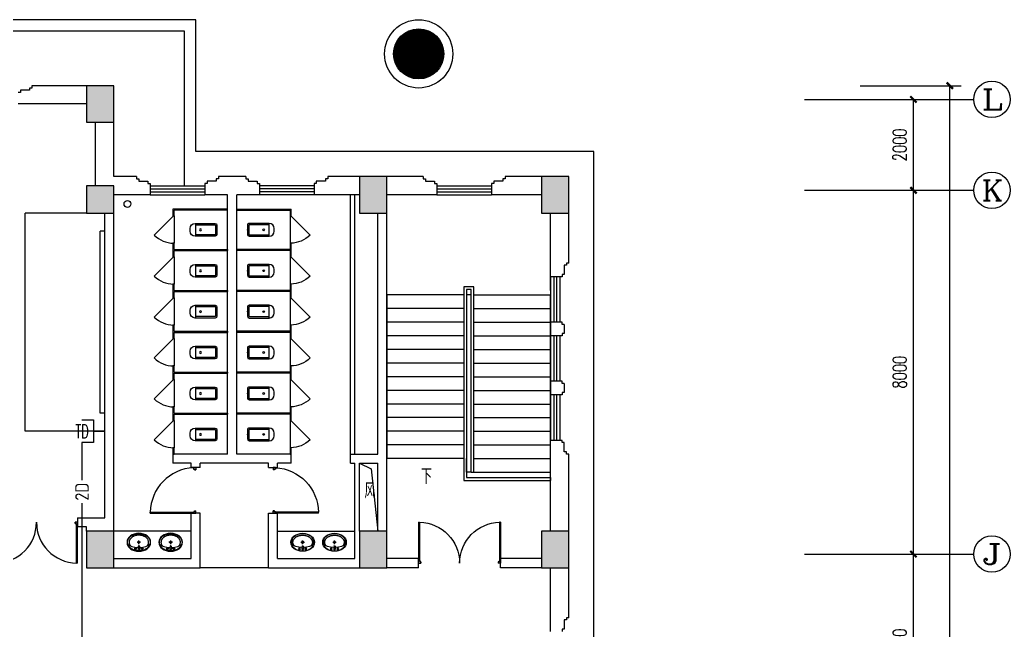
# Model space of a CAD drawing. Extents: x 190999 to 834799, y -200814 to 215286.
# Drawn here: x 507118 to 528885, y -52039 to -38613 of the extents above; entities that cross this region are included whole.
import ezdxf
from ezdxf.enums import TextEntityAlignment as Align

# ---------------------------------------------------------------- set-up
doc = ezdxf.new("R2010")
doc.units = 0
doc.header["$LTSCALE"] = 1000
doc.header["$MEASUREMENT"] = 0
for name, color, linetype in [('00-EQUIP', 3, 'Continuous'), ('00-SIG_TEXT', 7, 'Continuous'), ('00-WIRE-4', 6, 'Continuous'), ('A-卫生间', 250, 'Continuous'), ('A-墙线', 2, 'Continuous'), ('A-外包装修', 250, 'Continuous'), ('A-外窗', 145, 'Continuous'), ('A-家具', 250, 'Continuous'), ('A-门', 167, 'Continuous'), ('AXIS', 3, 'Continuous'), ('AXIS_TEXT', 7, 'Continuous'), ('COLUMN', 2, 'Continuous'), ('DIM_SYMB', 3, 'Continuous'), ('PUB_HATCH', 250, 'Continuous'), ('PUB_TEXT', 7, 'Continuous'), ('STAIR', 5, 'Continuous'), ('房间名称', 7, 'Continuous'), ('洞口线', 177, 'Continuous'), ('雨水管', 3, 'Continuous')]:
    doc.layers.add(name, color=color, linetype=linetype)
doc.styles.add('-GBCBIGGBENOR', font='GBENOR.shx', dxfattribs={"bigfont": 'GBCBIG.shx'})
doc.styles.add('_COMPLEX', font='COMPLEX.shx', dxfattribs={"width": 0.5})
doc.styles.add('_TCH_AXIS', font='COMPLEX', dxfattribs={"bigfont": 'GBCBIG'})
doc.styles.add('_TCH_DIM', font='SIMPLEX', dxfattribs={"bigfont": 'GBCBIG'})
doc.styles.add('COMPLEX', font='COMPLEX')
doc.styles.add('DIM_FONT', font='SIMPLEX', dxfattribs={"width": 0.7, "bigfont": 'GBCBIG'})
doc.styles.get("Standard").update_dxf_attribs({"font": 'simhei.ttf'})
doc.dimstyles.new('DIMN', dxfattribs={"dimtxt": 300, "dimasz": 100, "dimexe": 250, "dimexo": 300, "dimgap": 150, "dimtad": 1, "dimdec": 0, "dimzin": 0, "dimdsep": 46, "dimtxsty": 'DIM_FONT', "dimblk": 'ARCHTICK', "dimcen": 0.09, "dimclrt": 7, "dimazin": 2, "dimtfac": 1, "dimtdec": 0, "dimtix": 1, "dimtmove": 2, "dimatfit": 3, "dimfxl": 0, "dimtolj": 1, "dimtzin": 0, "dimarcsym": 0})

# ---------------------------------------------------------------- blocks, each defined once
blk = doc.blocks.new('m1800')
at = {"layer": 'A-墙线'}
for p, q in [((-900, -100), (-900, 100)), ((900, -100), (900, 100))]:
    blk.add_line(p, q, dxfattribs=at)
at = {"layer": 'A-门'}
for p, q in [((-900, 900), (-900, 0)), ((-900, 900), (-880, 900)), ((-880, 900), (-880, 50)), ((880, 900), (880, 50)), ((900, 900), (880, 900)), ((900, 900), (900, 0)), ((-900, 50), (-870, 50)), ((-900, 0), (-850, 0)), ((-870, 50), (-870, 30)), ((-870, 30), (-850, 30)), ((-850, 30), (-850, 0)), ((850, 30), (850, 0)), ((870, 30), (850, 30)), ((900, 0), (850, 0)), ((870, 50), (870, 30)), ((900, 50), (870, 50))]:
    blk.add_line(p, q, dxfattribs=at)
for centre, start, end in [((-900, 0), 0, 88.7267), ((900, 0), 91.2733, 180)]:
    blk.add_arc(centre, 900, start, end, dxfattribs=at)
blk = doc.blocks.new('手盆')
at = {"layer": 'A-卫生间'}
for p, q in [((113, 12), (46, 16)), ((160, 0), (235, 0)), ((198, -37), (198, 38)), ((113, -11), (46, -16))]:
    blk.add_line(p, q, dxfattribs=at)
for centre, major_axis, ratio, start_param, end_param in [((198, 0), (0, 259), 0.763797, 3.141593, 9.424778), ((194, 0), (0, 259), 0.413212, 0.351725, 1.519021), ((106, 0), (0, 13.9), 0.9, 3.760941, 5.663837), ((194, 0), (0, 259), 0.413212, 1.620217, 2.789865)]:
    blk.add_ellipse(centre, major_axis=major_axis, ratio=ratio, start_param=start_param, end_param=end_param, dxfattribs=at)
for centre, major_axis in [((46, 0), (0, 15.8)), ((56, 71), (0, 20.6)), ((56, 71), (0, 15.6)), ((198, 0), (0, 23.4)), ((56, -71), (0, 20.6)), ((56, -71), (0, 15.6))]:
    blk.add_ellipse(centre, major_axis=major_axis, ratio=0.9, dxfattribs=at)
for points, knots in [([(198, -249), (204, -249), (211, -249), (228, -246), (239, -243), (260, -236), (270, -231), (290, -218), (299, -211), (317, -194), (325, -185), (340, -164), (347, -153), (360, -129), (365, -116), (374, -90), (378, -76), (383, -48), (385, -34), (387, -5), (387, 9), (385, 38), (383, 52), (377, 80), (373, 94), (364, 120), (358, 133), (345, 156), (338, 167), (323, 187), (314, 197), (296, 213), (287, 220), (267, 232), (257, 237), (236, 244), (225, 247), (204, 249), (193, 249), (171, 247), (161, 245), (140, 237), (129, 232), (110, 221), (100, 213), (82, 197), (74, 188), (58, 168), (51, 157), (38, 133), (32, 121), (23, 95), (19, 81), (13, 53), (11, 39), (9, 10), (9, -4), (10, -33), (12, -47), (18, -75), (21, -89), (30, -115), (36, -128), (48, -152), (55, -163), (70, -184), (78, -193), (96, -210), (105, -218), (125, -230), (135, -235), (156, -243), (167, -246), (184, -249), (191, -249), (198, -249)], [0, 0, 0, 0, 0.105369, 0.105369, 0.278747, 0.278747, 0.452125, 0.452125, 0.625504, 0.625504, 0.798882, 0.798882, 0.97226, 0.97226, 1.145639, 1.145639, 1.319017, 1.319017, 1.492395, 1.492395, 1.665774, 1.665774, 1.839152, 1.839152, 2.01253, 2.01253, 2.185909, 2.185909, 2.359287, 2.359287, 2.532665, 2.532665, 2.706044, 2.706044, 2.879422, 2.879422, 3.0528, 3.0528, 3.226179, 3.226179, 3.399557, 3.399557, 3.572935, 3.572935, 3.746313, 3.746313, 3.919692, 3.919692, 4.09307, 4.09307, 4.266448, 4.266448, 4.439827, 4.439827, 4.613205, 4.613205, 4.786583, 4.786583, 4.959962, 4.959962, 5.13334, 5.13334, 5.306718, 5.306718, 5.480097, 5.480097, 5.653475, 5.653475, 5.826853, 5.826853, 6.000232, 6.000232, 6.17361, 6.17361, 6.283185, 6.283185, 6.283185, 6.283185]), ([(119, -185), (121, -187), (123, -188), (130, -193), (135, -196), (146, -202), (152, -205), (163, -209), (169, -210), (180, -213), (186, -214), (194, -214), (196, -214), (198, -214), (204, -214), (209, -214), (222, -212), (229, -210), (241, -206), (245, -204), (254, -200), (259, -197), (269, -191), (275, -187), (286, -178), (291, -173), (300, -162), (304, -158), (314, -145), (319, -137), (327, -123), (329, -118), (334, -107), (336, -101), (341, -89), (343, -83), (346, -71), (348, -64), (351, -49), (352, -40), (354, -22), (355, -13), (355, 5), (355, 14), (354, 32), (352, 41), (349, 58), (348, 66), (343, 81), (341, 89), (335, 104), (332, 111), (326, 125), (322, 132), (314, 144), (310, 150), (301, 162), (296, 167), (287, 177), (281, 181), (272, 189), (267, 192), (256, 199), (250, 202), (238, 207), (233, 209), (223, 211), (217, 212), (205, 214), (198, 214), (186, 213), (181, 213), (171, 211), (166, 210), (151, 205), (141, 200), (128, 191), (123, 188), (119, 185)], [5.740897, 5.740897, 5.740897, 5.740897, 5.780874, 5.780874, 5.896829, 5.896829, 6.012784, 6.012784, 6.128739, 6.128739, 6.240697, 6.240697, 6.283185, 6.283185, 6.283185, 6.399826, 6.399826, 6.5409, 6.5409, 6.634, 6.634, 6.7271, 6.7271, 6.852188, 6.852188, 6.977276, 6.977276, 7.077377, 7.077377, 7.229977, 7.229977, 7.317389, 7.317389, 7.404801, 7.404801, 7.497094, 7.497094, 7.589386, 7.589386, 7.712334, 7.712334, 7.835281, 7.835281, 7.958228, 7.958228, 8.081175, 8.081175, 8.194983, 8.194983, 8.30879, 8.30879, 8.422598, 8.422598, 8.537599, 8.537599, 8.6526, 8.6526, 8.767602, 8.767602, 8.884432, 8.884432, 8.982435, 8.982435, 9.119467, 9.119467, 9.224191, 9.224191, 9.328914, 9.328914, 9.470087, 9.470087, 9.571187, 9.571187, 9.672288, 9.672288, 9.874489, 9.874489, 9.967059, 9.967059, 9.967059, 9.967059])]:
    blk.add_open_spline(points, degree=3, knots=knots, dxfattribs=at)
blk.add_point((46, 0), dxfattribs=at)
blk = doc.blocks.new('m1000')
at = {"layer": 'A-墙线'}
for p, q in [((0, 0), (0, 200)), ((1000, 0), (1000, 200))]:
    blk.add_line(p, q, dxfattribs=at)
at = {"layer": 'A-门'}
for p, q in [((0, 1100), (0, 100)), ((0, 1100), (20, 1100)), ((20, 1100), (20, 150)), ((0, 150), (30, 150)), ((0, 100), (50, 100)), ((30, 150), (30, 130)), ((30, 130), (50, 130)), ((50, 130), (50, 100)), ((950, 130), (950, 100)), ((970, 130), (950, 130)), ((1000, 100), (950, 100)), ((970, 150), (970, 130)), ((1000, 150), (970, 150)), ((1000, 150), (1000, 100))]:
    blk.add_line(p, q, dxfattribs=at)
blk.add_arc((0, 100), 1000, 2.866, 88.854, dxfattribs=at)
blk = doc.blocks.new('_ArchTick')
at = {"const_width": 0.5}
blk.add_lwpolyline([(-0.7, -0.7), (0.7, 0.7)], dxfattribs=at)
blk = doc.blocks.new('*D1481')
at = {"layer": 'AXIS', "color": 0, "lineweight": -2}
for p, q in [((525963, -40364), (527008, -40364)), ((526758, -42364), (526758, -40364)), ((525963, -42364), (527008, -42364))]:
    blk.add_line(p, q, dxfattribs=at)
at = {"layer": 'Defpoints', "color": 0}
for p in [(525663, -40364), (526758, -40364), (525663, -42364)]:
    blk.add_point(p, dxfattribs=at)
at = {"layer": 'AXIS', "color": 0, "lineweight": -2, "xscale": 100, "yscale": 100, "zscale": 100}
for p, rotation in [((526758, -40364), 90), ((526758, -42364), 270)]:
    blk.add_blockref('_ArchTick', p, dxfattribs=dict(at, rotation=rotation))
at = {"layer": 'AXIS', "color": 7, "insert": (526458, -41364), "char_height": 300, "attachment_point": 5, "rotation": 90, "style": 'DIM_FONT'}
blk.add_mtext('\\A1;2000', dxfattribs=at)
blk = doc.blocks.new('*D1482')
at = {"layer": 'AXIS', "color": 0, "lineweight": -2}
for p, q in [((525963, -42364), (527008, -42364)), ((526758, -50364), (526758, -42364)), ((525963, -50364), (527008, -50364))]:
    blk.add_line(p, q, dxfattribs=at)
at = {"layer": 'Defpoints', "color": 0}
for p in [(525663, -42364), (526758, -42364), (525663, -50364)]:
    blk.add_point(p, dxfattribs=at)
at = {"layer": 'AXIS', "color": 0, "lineweight": -2, "xscale": 100, "yscale": 100, "zscale": 100}
for p, rotation in [((526758, -42364), 90), ((526758, -50364), 270)]:
    blk.add_blockref('_ArchTick', p, dxfattribs=dict(at, rotation=rotation))
at = {"layer": 'AXIS', "color": 7, "insert": (526458, -46364), "char_height": 300, "attachment_point": 5, "rotation": 90, "style": 'DIM_FONT'}
blk.add_mtext('\\A1;8000', dxfattribs=at)
blk = doc.blocks.new('*D1483')
at = {"layer": 'AXIS', "color": 0, "lineweight": -2}
for p, q in [((525963, -50364), (527008, -50364)), ((526758, -54364), (526758, -50364)), ((525963, -54364), (527008, -54364))]:
    blk.add_line(p, q, dxfattribs=at)
at = {"layer": 'Defpoints', "color": 0}
for p in [(525663, -50364), (526758, -50364), (525663, -54364)]:
    blk.add_point(p, dxfattribs=at)
at = {"layer": 'AXIS', "color": 0, "lineweight": -2, "xscale": 100, "yscale": 100, "zscale": 100}
for p, rotation in [((526758, -50364), 90), ((526758, -54364), 270)]:
    blk.add_blockref('_ArchTick', p, dxfattribs=dict(at, rotation=rotation))
at = {"layer": 'AXIS', "color": 7, "insert": (526458, -52364), "char_height": 300, "attachment_point": 5, "rotation": 90, "style": 'DIM_FONT'}
blk.add_mtext('\\A1;4000', dxfattribs=at)
blk = doc.blocks.new('*D1490')
at = {"layer": 'AXIS', "color": 0, "lineweight": -2}
for p, q in [((525585, -40064), (527808, -40064)), ((527558, -68064), (527558, -40064)), ((525585, -68064), (527808, -68064))]:
    blk.add_line(p, q, dxfattribs=at)
at = {"layer": 'Defpoints', "color": 0}
for p in [(525285, -40064), (527558, -40064), (525285, -68064)]:
    blk.add_point(p, dxfattribs=at)
at = {"layer": 'AXIS', "color": 0, "lineweight": -2, "xscale": 100, "yscale": 100, "zscale": 100}
for p, rotation in [((527558, -40064), 90), ((527558, -68064), 270)]:
    blk.add_blockref('_ArchTick', p, dxfattribs=dict(at, rotation=rotation))
at = {"layer": 'AXIS', "color": 7, "insert": (527258, -54064), "char_height": 300, "attachment_point": 5, "rotation": 90, "style": 'DIM_FONT'}
blk.add_mtext('\\A1;28000', dxfattribs=at)
blk = doc.blocks.new('_YZH')
blk.add_circle((0, 0), 0.5)
at = {"layer": 'PUB_HATCH', "const_width": 0.5}
blk.add_lwpolyline([(-0.25, 0, 1), (0.25, 0, 1)], format="xyb", close=True, dxfattribs=at)
blk = doc.blocks.new('_FZH')
blk.add_lwpolyline([(-0.5, -0.5), (0.5, -0.5), (0.5, 0.5), (-0.5, 0.5)], close=True)
at = {"layer": 'PUB_HATCH'}
blk.add_solid([(-0.5, -0.5), (0.5, -0.5), (-0.5, 0.5), (0.5, 0.5)], dxfattribs=at)
blk = doc.blocks.new('_AXISO')
blk.add_circle((0, 0), 0.5)
at = {"layer": 'AXIS_TEXT', "style": 'COMPLEX', "width": 1.041667}
blk.add_attdef('A', text='', height=0.56, dxfattribs=at).set_placement((-0.25, -0.28), (0.25, -0.28), align=Align.FIT)
blk = doc.blocks.new('$lvtry$00000200')
for p, q in [((-140, -40, 0), (-140, -480, 0)), ((-110, -40, 0), (-110, -470, 0)), ((100, 0, 0), (-100, 0, 0)), ((100, -30, 0), (-100, -30, 0)), ((110, -470, 0), (110, -40, 0)), ((140, -480, 0), (140, -40, 0)), ((140, -470, 0), (-140, -470, 0)), ((-30, -590, 0), (30, -590, 0))]:
    blk.add_line(p, q)
blk.add_circle((0, -359, 0), 20)
for centre, radius, start, end in [((-100, -40, 0), 40, 90, 180), ((-100, -40, 0), 10, 90, 180), ((100, -40, 0), 40, 0, 90), ((100, -40, 0), 10, 0, 90), ((-30, -480, 0), 110, 180, 270), ((30, -480, 0), 110, 270, 0)]:
    blk.add_arc(centre, radius, start, end)
blk.add_point((0, 0))
blk = doc.blocks.new('$DorLib2D$00000114')
at = {"color": 0}
blk.add_line((0.5, 0), (-0.207, 0.707), dxfattribs=at)
blk.add_arc((0.5, 0), 1, 135, 180, dxfattribs=at)
blk = doc.blocks.new('_LINKPT1')
at = {"color": 0}
blk.add_line((0, 0), (0, 0), dxfattribs=at)
blk = doc.blocks.new('IO37IMB6')
for p, q in [((-0.5, 0.499), (-0.5, 0.999)), ((0.5, 0.999), (0.5, 0.499)), ((0.5, 0.499), (-0.5, 0.499)), ((0, 0.5), (0, 0))]:
    blk.add_line(p, q)
at = {"xscale": 0.002, "yscale": 0.002, "zscale": 0.002}
for p in [(0, 1.384), (-0.5, 0.499), (0.5, 0.499), (0, 0)]:
    blk.add_blockref('_LINKPT1', p, dxfattribs=at)
at = {"style": '_COMPLEX', "width": 0.6, "flags": 8}
blk.add_attdef('$TEXT$', text='', height=0.6, dxfattribs=at).set_placement((0, 1), align=Align.MIDDLE_CENTER)
at = {"flags": 9}
blk.add_attdef('A', (0, 0), '', height=0.00002, dxfattribs=at)

msp = doc.modelspace()

# ---------------------------------------------------------------- hatches: boundary and pattern name
at = {"layer": 'PUB_HATCH'}
for points in [[(508584.6, -40063.5), (508584.6, -40863.5), (509184.6, -40863.5), (509184.6, -40063.5)], [(514584.6, -42063.5), (514584.6, -42863.5), (515184.6, -42863.5), (515184.6, -42063.5)], [(518584.6, -42063.5), (518584.6, -42863.5), (519184.6, -42863.5), (519184.6, -42063.5)], [(508584.6, -49863.5), (508584.6, -50663.5), (509184.6, -50663.5), (509184.6, -49863.5)], [(514584.6, -49863.5), (514584.6, -50663.5), (515184.6, -50663.5), (515184.6, -49863.5)], [(518584.6, -49863.5), (518584.6, -50663.5), (519184.6, -50663.5), (519184.6, -49863.5)]]:
    msp.add_hatch(color=256, dxfattribs=at).paths.add_polyline_path(points)

# ---------------------------------------------------------------- linework, layer by layer
at = {"layer": '00-WIRE-4'}
for p, q in [((508485.1, -47913.5), (508485.1, -48741.2)), ((508485.1, -49241.8), (508485.1, -53663.5))]:
    msp.add_line(p, q, dxfattribs=at)
at = {"layer": 'A-卫生间'}
for p, q in [((514384.6, -48163.5), (514384.6, -42463.5)), ((514484.6, -48163.5), (514484.6, -42463.5)), ((511684.6, -42776), (510484.6, -42776)), ((510484.6, -42776), (510484.6, -42926)), ((511684.6, -42801), (510509.6, -42801)), ((510509.6, -42926), (510509.6, -42801)), ((511684.6, -42801), (511684.6, -42776)), ((511884.6, -42776), (513084.6, -42776)), ((511884.6, -42776), (511884.6, -42801)), ((511884.6, -42801), (513059.6, -42801)), ((513059.6, -42801), (513059.6, -42926)), ((513084.6, -42926), (513084.6, -42776)), ((510484.6, -42926), (510509.6, -42926)), ((513059.6, -42926), (513084.6, -42926)), ((510509.6, -43526), (510484.6, -43526)), ((510484.6, -43526), (510484.6, -43663.5)), ((510509.6, -43663.5), (510509.6, -43526)), ((513084.6, -43526), (513059.6, -43526)), ((513059.6, -43526), (513059.6, -43663.5)), ((513084.6, -43663.5), (513084.6, -43526)), ((510484.6, -43663.5), (510484.6, -43826)), ((510509.6, -43663.5), (511684.6, -43663.5)), ((510509.6, -43688.5), (511684.6, -43688.5)), ((510509.6, -43826), (510509.6, -43688.5)), ((511684.6, -43663.5), (511684.6, -43688.5)), ((513059.6, -43663.5), (511884.6, -43663.5)), ((511884.6, -43688.5), (511884.6, -43663.5)), ((513059.6, -43688.5), (511884.6, -43688.5)), ((513059.6, -43688.5), (513059.6, -43826)), ((513084.6, -43826), (513084.6, -43663.5)), ((510484.6, -43826), (510509.6, -43826)), ((513059.6, -43826), (513084.6, -43826)), ((510509.6, -44426), (510484.6, -44426)), ((510484.6, -44426), (510484.6, -44563.5)), ((510484.6, -44563.5), (510484.6, -44726)), ((510509.6, -44563.5), (510509.6, -44426)), ((510509.6, -44563.5), (511684.6, -44563.5)), ((510509.6, -44588.5), (511684.6, -44588.5)), ((510509.6, -44726), (510509.6, -44588.5)), ((511684.6, -44563.5), (511684.6, -44588.5)), ((513059.6, -44563.5), (511884.6, -44563.5)), ((511884.6, -44588.5), (511884.6, -44563.5)), ((513059.6, -44588.5), (511884.6, -44588.5)), ((513084.6, -44426), (513059.6, -44426)), ((513059.6, -44426), (513059.6, -44563.5)), ((513059.6, -44588.5), (513059.6, -44726)), ((513084.6, -44563.5), (513084.6, -44426)), ((513084.6, -44726), (513084.6, -44563.5)), ((510484.6, -44726), (510509.6, -44726)), ((513059.6, -44726), (513084.6, -44726)), ((510509.6, -45326), (510484.6, -45326)), ((510484.6, -45326), (510484.6, -45463.5)), ((510484.6, -45463.5), (510484.6, -45626)), ((510509.6, -45463.5), (510509.6, -45326)), ((510509.6, -45463.5), (511684.6, -45463.5)), ((510509.6, -45488.5), (511684.6, -45488.5)), ((510509.6, -45626), (510509.6, -45488.5)), ((511684.6, -45463.5), (511684.6, -45488.5)), ((513059.6, -45463.5), (511884.6, -45463.5)), ((511884.6, -45488.5), (511884.6, -45463.5)), ((513059.6, -45488.5), (511884.6, -45488.5)), ((513084.6, -45326), (513059.6, -45326)), ((513059.6, -45326), (513059.6, -45463.5)), ((513059.6, -45488.5), (513059.6, -45626)), ((513084.6, -45463.5), (513084.6, -45326)), ((513084.6, -45626), (513084.6, -45463.5)), ((510484.6, -45626), (510509.6, -45626)), ((513059.6, -45626), (513084.6, -45626)), ((510509.6, -46226), (510484.6, -46226)), ((510484.6, -46226), (510484.6, -46363.5)), ((510509.6, -46363.5), (510509.6, -46226)), ((513084.6, -46226), (513059.6, -46226)), ((513059.6, -46226), (513059.6, -46363.5)), ((513084.6, -46363.5), (513084.6, -46226)), ((510484.6, -46363.5), (510484.6, -46526)), ((510484.6, -46526), (510509.6, -46526)), ((510509.6, -46363.5), (511684.6, -46363.5)), ((510509.6, -46388.5), (511684.6, -46388.5)), ((510509.6, -46526), (510509.6, -46388.5)), ((511684.6, -46363.5), (511684.6, -46388.5)), ((513059.6, -46363.5), (511884.6, -46363.5)), ((511884.6, -46388.5), (511884.6, -46363.5)), ((513059.6, -46388.5), (511884.6, -46388.5)), ((513059.6, -46388.5), (513059.6, -46526)), ((513059.6, -46526), (513084.6, -46526)), ((513084.6, -46526), (513084.6, -46363.5)), ((510509.6, -47126), (510484.6, -47126)), ((510484.6, -47126), (510484.6, -47263.5)), ((510509.6, -47263.5), (510509.6, -47126)), ((513084.6, -47126), (513059.6, -47126)), ((513059.6, -47126), (513059.6, -47263.5)), ((513084.6, -47263.5), (513084.6, -47126)), ((510484.6, -47263.5), (510484.6, -47426)), ((510484.6, -47426), (510509.6, -47426)), ((510509.6, -47263.5), (511684.6, -47263.5)), ((510509.6, -47288.5), (511684.6, -47288.5)), ((510509.6, -47426), (510509.6, -47288.5)), ((511684.6, -47263.5), (511684.6, -47288.5)), ((513059.6, -47263.5), (511884.6, -47263.5)), ((511884.6, -47288.5), (511884.6, -47263.5)), ((513059.6, -47288.5), (511884.6, -47288.5)), ((513059.6, -47288.5), (513059.6, -47426)), ((513059.6, -47426), (513084.6, -47426)), ((513084.6, -47426), (513084.6, -47263.5)), ((510509.6, -48026), (510484.6, -48026)), ((510484.6, -48026), (510484.6, -48163.5)), ((510509.6, -48163.5), (510509.6, -48026)), ((513084.6, -48026), (513059.6, -48026)), ((513059.6, -48026), (513059.6, -48163.5)), ((513084.6, -48163.5), (513084.6, -48026)), ((510484.6, -48163.5), (510509.6, -48163.5)), ((513059.6, -48163.5), (513084.6, -48163.5)), ((510884.6, -49863.5), (509184.6, -49863.5)), ((512784.6, -49863.5), (514484.6, -49863.5)), ((512584.6, -50663.5), (511084.6, -50663.5))]:
    msp.add_line(p, q, dxfattribs=at)
at = {"layer": 'A-墙线'}
for p, q in [((507134.6, -40213.5), (507084.6, -40213.5)), ((507134.6, -40163.5), (507134.6, -40213.5)), ((507334.6, -40163.5), (507134.6, -40163.5)), ((507334.6, -40113.5), (507334.6, -40163.5)), ((507384.6, -40113.5), (507334.6, -40113.5)), ((508584.6, -40063.5), (507384.6, -40063.5)), ((507384.6, -40063.5), (507384.6, -40113.5)), ((508584.6, -40463.5), (507084.6, -40463.5)), ((508784.6, -42263.5), (508784.6, -40863.5)), ((509184.6, -42063.5), (509184.6, -40863.5)), ((509684.6, -42063.5), (509184.6, -42063.5)), ((509684.6, -42063.5), (509684.6, -42113.5)), ((509684.6, -42113.5), (509734.6, -42113.5)), ((509734.6, -42113.5), (509734.6, -42163.5)), ((509734.6, -42163.5), (509934.6, -42163.5)), ((509934.6, -42163.5), (509934.6, -42213.5)), ((509934.6, -42213.5), (509984.6, -42213.5)), ((509984.6, -42213.5), (509984.6, -42463.5)), ((511234.6, -42213.5), (511184.6, -42213.5)), ((511184.6, -42213.5), (511184.6, -42463.5)), ((511234.6, -42163.5), (511234.6, -42213.5)), ((511434.6, -42163.5), (511234.6, -42163.5)), ((511434.6, -42113.5), (511434.6, -42163.5)), ((511484.6, -42113.5), (511434.6, -42113.5)), ((512084.6, -42063.5), (511484.6, -42063.5)), ((511484.6, -42063.5), (511484.6, -42113.5)), ((512084.6, -42063.5), (512084.6, -42113.5)), ((512084.6, -42113.5), (512134.6, -42113.5)), ((512134.6, -42113.5), (512134.6, -42163.5)), ((512134.6, -42163.5), (512334.6, -42163.5)), ((512334.6, -42163.5), (512334.6, -42213.5)), ((512334.6, -42213.5), (512384.6, -42213.5)), ((512384.6, -42213.5), (512384.6, -42463.5)), ((513634.6, -42213.5), (513584.6, -42213.5)), ((513584.6, -42213.5), (513584.6, -42463.5)), ((513634.6, -42163.5), (513634.6, -42213.5)), ((513834.6, -42163.5), (513634.6, -42163.5)), ((513834.6, -42113.5), (513834.6, -42163.5)), ((513884.6, -42113.5), (513834.6, -42113.5)), ((514584.6, -42063.5), (513884.6, -42063.5)), ((513884.6, -42063.5), (513884.6, -42113.5)), ((515984.6, -42063.5), (515184.6, -42063.5)), ((515984.6, -42063.5), (515984.6, -42113.5)), ((515984.6, -42113.5), (516034.6, -42113.5)), ((516034.6, -42113.5), (516034.6, -42163.5)), ((516034.6, -42163.5), (516234.6, -42163.5)), ((516234.6, -42163.5), (516234.6, -42213.5)), ((516234.6, -42213.5), (516284.6, -42213.5)), ((516284.6, -42213.5), (516284.6, -42463.5)), ((517534.6, -42213.5), (517484.6, -42213.5)), ((517484.6, -42213.5), (517484.6, -42463.5)), ((517534.6, -42163.5), (517534.6, -42213.5)), ((517734.6, -42163.5), (517534.6, -42163.5)), ((517734.6, -42113.5), (517734.6, -42163.5)), ((517784.6, -42113.5), (517734.6, -42113.5)), ((518584.6, -42063.5), (517784.6, -42063.5)), ((517784.6, -42063.5), (517784.6, -42113.5)), ((509984.6, -42463.5), (509184.6, -42463.5)), ((509184.6, -49863.5), (509184.6, -42563.5)), ((511684.6, -42463.5), (511184.6, -42463.5)), ((511684.6, -48163.5), (511684.6, -42463.5)), ((511884.6, -48163.5), (511884.6, -42463.5)), ((512384.6, -42463.5), (511884.6, -42463.5)), ((514584.6, -42463.5), (513584.6, -42463.5)), ((516284.6, -42463.5), (515184.6, -42463.5)), ((518584.6, -42463.5), (517484.6, -42463.5)), ((508984.6, -49563.5), (508984.6, -42863.5)), ((514984.6, -48163.5), (514984.6, -42863.5)), ((515184.6, -49863.5), (515184.6, -42863.5)), ((518784.6, -44563.5), (518784.6, -42863.5)), ((519184.6, -43963.5), (519184.6, -42863.5)), ((519184.6, -43963.5), (519134.6, -43963.5)), ((519134.6, -43963.5), (519134.6, -44013.5)), ((519134.6, -44013.5), (519084.6, -44013.5)), ((519084.6, -44013.5), (519084.6, -44213.5)), ((519034.6, -44263.5), (518784.6, -44263.5)), ((519034.6, -44213.5), (519034.6, -44263.5)), ((519084.6, -44213.5), (519034.6, -44213.5)), ((518784.6, -45263.5), (518784.6, -45563.5)), ((519034.6, -45263.5), (518784.6, -45263.5)), ((519034.6, -45313.5), (519034.6, -45263.5)), ((519084.6, -45313.5), (519034.6, -45313.5)), ((519084.6, -45313.5), (519084.6, -45513.5)), ((519034.6, -45563.5), (518784.6, -45563.5)), ((519034.6, -45513.5), (519034.6, -45563.5)), ((519084.6, -45513.5), (519034.6, -45513.5)), ((518784.6, -46563.5), (518784.6, -46863.5)), ((519034.6, -46563.5), (518784.6, -46563.5)), ((519034.6, -46613.5), (519034.6, -46563.5)), ((519084.6, -46613.5), (519034.6, -46613.5)), ((519084.6, -46613.5), (519084.6, -46813.5)), ((519034.6, -46863.5), (518784.6, -46863.5)), ((519034.6, -46813.5), (519034.6, -46863.5)), ((519084.6, -46813.5), (519034.6, -46813.5)), ((518784.6, -49863.5), (518784.6, -47863.5)), ((519034.6, -47863.5), (518784.6, -47863.5)), ((519034.6, -47913.5), (519034.6, -47863.5)), ((519084.6, -47913.5), (519034.6, -47913.5)), ((519084.6, -48113.5), (519084.6, -47913.5)), ((511684.6, -48163.5), (510484.6, -48163.5)), ((510484.6, -48163.5), (510484.6, -48363.5)), ((513084.6, -48163.5), (511884.6, -48163.5)), ((513084.6, -48363.5), (513084.6, -48163.5)), ((514384.6, -48363.5), (514384.6, -48163.5)), ((514384.6, -48163.5), (514984.6, -48163.5)), ((519134.6, -48113.5), (519084.6, -48113.5)), ((519134.6, -48163.5), (519134.6, -48113.5)), ((519184.6, -48163.5), (519134.6, -48163.5)), ((519184.6, -49863.5), (519184.6, -48163.5)), ((510884.6, -48363.5), (510484.6, -48363.5)), ((510884.6, -48463.5), (510884.6, -48363.5)), ((511084.6, -48463.5), (511084.6, -48363.5)), ((512584.6, -48363.5), (511084.6, -48363.5)), ((512584.6, -48463.5), (512584.6, -48363.5)), ((512784.6, -48463.5), (512784.6, -48363.5)), ((513084.6, -48363.5), (512784.6, -48363.5)), ((514384.6, -48363.5), (514484.6, -48363.5)), ((514484.6, -50463.5), (514484.6, -48363.5)), ((514584.6, -48363.5), (514984.6, -48363.5)), ((514584.6, -49863.5), (514584.6, -48363.5)), ((514984.6, -49863.5), (514984.6, -48363.5)), ((508384.6, -49563.5), (508984.6, -49563.5)), ((510884.6, -50463.5), (510884.6, -49463.5)), ((511084.6, -50663.5), (511084.6, -49463.5)), ((512584.6, -50663.5), (512584.6, -49463.5)), ((512784.6, -50463.5), (512784.6, -49463.5)), ((508584.6, -49763.5), (508384.6, -49763.5)), ((508584.6, -49863.5), (508584.6, -49763.5)), ((509184.6, -50463.5), (510884.6, -50463.5)), ((512784.6, -50463.5), (514484.6, -50463.5)), ((515884.1, -50463.5), (515184.6, -50463.5)), ((518584.6, -50463.5), (517684.1, -50463.5)), ((509184.6, -50663.5), (511084.6, -50663.5)), ((512584.6, -50663.5), (514584.6, -50663.5)), ((515884.1, -50663.5), (515184.6, -50663.5)), ((518584.6, -50663.5), (517684.1, -50663.5)), ((518784.6, -52063.5), (518784.6, -50663.5)), ((519184.6, -51763.5), (519184.6, -50663.5)), ((519184.6, -51763.5), (519134.6, -51763.5)), ((519134.6, -51763.5), (519134.6, -51813.5)), ((519034.6, -52013.5), (519034.6, -52063.5)), ((519084.6, -52013.5), (519034.6, -52013.5)), ((519134.6, -51813.5), (519084.6, -51813.5)), ((519084.6, -51813.5), (519084.6, -52013.5))]:
    msp.add_line(p, q, dxfattribs=at)
at = {"layer": 'A-外包装修'}
for p, q in [((510984.6, -38613.4), (446334.6, -38613.4)), ((510984.6, -41513.5), (510984.6, -38613.4)), ((510734.6, -38863.4), (446584.6, -38863.4)), ((510734.6, -42263.5), (510734.6, -38863.4)), ((519734.6, -41513.5), (510984.6, -41513.5)), ((512183.4, -41513.5), (510984.6, -41513.5)), ((519734.6, -56663.5), (519734.6, -41513.5))]:
    msp.add_line(p, q, dxfattribs=at)
msp.add_circle((515884.6, -39363.5), 750, dxfattribs=at)
at = {"layer": 'A-外窗'}
for p, q in [((509984.6, -42263.5), (511184.6, -42263.5)), ((509984.6, -42333.5), (511184.6, -42333.5)), ((509984.6, -42393.5), (511184.6, -42393.5)), ((513584.6, -42263.5), (512384.6, -42263.5)), ((513584.6, -42333.5), (512384.6, -42333.5)), ((513584.6, -42393.5), (512384.6, -42393.5)), ((516284.6, -42263.5), (517484.6, -42263.5)), ((516284.6, -42333.5), (517484.6, -42333.5)), ((516284.6, -42393.5), (517484.6, -42393.5)), ((509984.6, -42463.5), (511184.6, -42463.5)), ((513584.6, -42463.5), (512384.6, -42463.5)), ((516284.6, -42463.5), (517484.6, -42463.5)), ((518784.6, -44263.5), (518784.6, -45263.5)), ((518854.6, -44263.5), (518854.6, -45263.5)), ((518914.6, -44263.5), (518914.6, -45263.5)), ((518984.6, -44263.5), (518984.6, -45263.5)), ((518784.6, -45563.5), (518784.6, -46563.5)), ((518854.6, -45563.5), (518854.6, -46563.5)), ((518914.6, -45563.5), (518914.6, -46563.5)), ((518984.6, -45563.5), (518984.6, -46563.5)), ((518784.6, -46863.5), (518784.6, -47863.5)), ((518854.6, -46863.5), (518854.6, -47863.5)), ((518914.6, -46863.5), (518914.6, -47863.5)), ((518984.6, -46863.5), (518984.6, -47863.5))]:
    msp.add_line(p, q, dxfattribs=at)
at = {"layer": 'A-家具'}
for p, q in [((507234.6, -47663.5), (507234.6, -42863.5)), ((508584.6, -42863.5), (507234.6, -42863.5)), ((508884.6, -47263.5), (508884.6, -43263.5)), ((508984.6, -43263.5), (508884.6, -43263.5)), ((508984.6, -47263.5), (508884.6, -47263.5)), ((508984.6, -47663.5), (507234.6, -47663.5))]:
    msp.add_line(p, q, dxfattribs=at)
at = {"layer": 'A-门'}
for p, q in [((510509.6, -42926), (510509.6, -43526)), ((513059.6, -42926), (513059.6, -43526)), ((510509.6, -43826), (510509.6, -44426)), ((513059.6, -43826), (513059.6, -44426)), ((510509.6, -44726), (510509.6, -45326)), ((513059.6, -44726), (513059.6, -45326)), ((510509.6, -45626), (510509.6, -46226)), ((513059.6, -45626), (513059.6, -46226)), ((510509.6, -46526), (510509.6, -47126)), ((513059.6, -46526), (513059.6, -47126)), ((510509.6, -47426), (510509.6, -48026)), ((513059.6, -47426), (513059.6, -48026))]:
    msp.add_line(p, q, dxfattribs=at)
at = {"layer": 'AXIS'}
for p, q in [((524363.1, -40363.5), (528084.6, -40363.5)), ((524363.1, -42363.5), (528084.6, -42363.5)), ((524363.1, -50363.5), (528084.6, -50363.5))]:
    msp.add_line(p, q, dxfattribs=at)
at = {"layer": 'COLUMN'}
for p, q in [((508584.6, -40063.5), (508584.6, -40863.5)), ((509184.6, -40063.5), (508584.6, -40063.5)), ((509184.6, -40863.5), (509184.6, -40063.5)), ((508584.6, -40863.5), (509184.6, -40863.5)), ((514584.6, -42063.5), (514584.6, -42863.5)), ((515184.6, -42063.5), (514584.6, -42063.5)), ((515184.6, -42863.5), (515184.6, -42063.5)), ((518584.6, -42063.5), (518584.6, -42863.5)), ((519184.6, -42063.5), (518584.6, -42063.5)), ((519184.6, -42863.5), (519184.6, -42063.5)), ((514584.6, -42863.5), (515184.6, -42863.5)), ((518584.6, -42863.5), (519184.6, -42863.5)), ((508584.6, -49863.5), (508584.6, -50663.5)), ((509184.6, -49863.5), (508584.6, -49863.5)), ((509184.6, -50663.5), (509184.6, -49863.5)), ((514584.6, -49863.5), (514584.6, -50663.5)), ((515184.6, -49863.5), (514584.6, -49863.5)), ((515184.6, -50663.5), (515184.6, -49863.5)), ((518584.6, -49863.5), (518584.6, -50663.5)), ((519184.6, -49863.5), (518584.6, -49863.5)), ((519184.6, -50663.5), (519184.6, -49863.5)), ((508584.6, -50663.5), (509184.6, -50663.5)), ((514584.6, -50663.5), (515184.6, -50663.5)), ((518584.6, -50663.5), (519184.6, -50663.5))]:
    msp.add_line(p, q, dxfattribs=at)
at = {"layer": 'DIM_SYMB'}
msp.add_lwpolyline([(516029.6, -48263.5, 0, 0, 0), (516029.6, -43458.6, 0, 0, 0), (517939.6, -43458.6, 0, 0, 0), (517939.6, -48263.5, 80, 0, 0), (517939.6, -48563.5, 0, 0, 0)], format="xyseb", dxfattribs=at)
at = {"layer": 'STAIR'}
for p, q in [((517094.6, -44483.5), (516874.6, -44483.5)), ((516874.6, -44483.5), (516874.6, -48743.5)), ((517034.6, -44543.5), (516934.6, -44543.5)), ((516934.6, -44543.5), (516934.6, -48683.5)), ((517034.6, -48563.5), (517034.6, -44543.5)), ((517094.6, -48563.5), (517094.6, -44483.5)), ((515184.6, -44663.5), (515184.6, -48263.5)), ((516874.6, -44663.5), (515184.6, -44663.5)), ((516934.6, -44663.5), (516934.6, -48263.5)), ((517034.6, -44663.5), (516934.6, -44663.5)), ((517034.6, -48563.5), (517034.6, -44663.5)), ((517094.6, -44663.5), (518784.6, -44663.5)), ((518784.6, -48563.5), (518784.6, -44663.5)), ((516874.6, -44963.5), (515184.6, -44963.5)), ((517094.6, -44963.5), (518784.6, -44963.5)), ((516874.6, -45263.5), (515184.6, -45263.5)), ((517094.6, -45263.5), (518784.6, -45263.5)), ((516874.6, -45563.5), (515184.6, -45563.5)), ((517094.6, -45563.5), (518784.6, -45563.5)), ((516874.6, -45863.5), (515184.6, -45863.5)), ((517094.6, -45863.5), (518784.6, -45863.5)), ((516874.6, -46163.5), (515184.6, -46163.5)), ((517094.6, -46163.5), (518784.6, -46163.5)), ((516874.6, -46463.5), (515184.6, -46463.5)), ((517094.6, -46463.5), (518784.6, -46463.5)), ((516874.6, -46763.5), (515184.6, -46763.5)), ((517094.6, -46763.5), (518784.6, -46763.5)), ((516874.6, -47063.5), (515184.6, -47063.5)), ((517094.6, -47063.5), (518784.6, -47063.5)), ((516874.6, -47363.5), (515184.6, -47363.5)), ((517094.6, -47363.5), (518784.6, -47363.5)), ((516874.6, -47663.5), (515184.6, -47663.5)), ((517094.6, -47663.5), (518784.6, -47663.5)), ((516874.6, -47963.5), (515184.6, -47963.5)), ((517094.6, -47963.5), (518784.6, -47963.5)), ((516874.6, -48263.5), (515184.6, -48263.5)), ((516934.6, -48563.5), (516934.6, -48263.5)), ((517094.6, -48263.5), (518784.6, -48263.5)), ((516874.6, -48743.5), (518784.6, -48743.5)), ((517034.6, -48563.5), (516934.6, -48563.5)), ((516934.6, -48683.5), (518784.6, -48683.5)), ((517034.6, -48563.5), (517094.6, -48563.5)), ((517034.6, -48563.5), (517094.6, -48563.5)), ((517094.6, -48563.5), (518784.6, -48563.5)), ((518784.6, -48683.5), (518784.6, -48743.5))]:
    msp.add_line(p, q, dxfattribs=at)
at = {"layer": '洞口线', "ltscale": 2}
msp.add_lwpolyline([(514584.6, -48363.5), (514844, -48488.7), (514984.6, -49863.5)], dxfattribs=at)
at = {"layer": '雨水管'}
msp.add_circle((509484.6, -42663.5), 75, dxfattribs=at)

# ---------------------------------------------------------------- block references
at = {"rotation": 90}
for p in [(509734.6, -50303.5), (510434.6, -50303.5)]:
    msp.add_blockref('手盆', p, dxfattribs=at)
at = {"xscale": -1, "rotation": 270}
for p in [(513334.6, -50303.5), (514034.6, -50303.5)]:
    msp.add_blockref('手盆', p, dxfattribs=at)
at = {"layer": '00-EQUIP'}
ref = msp.add_blockref('IO37IMB6', (508984.6, -47663.5), dxfattribs=dict(at, xscale=500, yscale=500, zscale=500, rotation=90))
ref.add_attrib('$TEXT$', 'TD', dxfattribs={"layer": '0', "height": 300, "style": '_COMPLEX', "width": 0.6, "flags": 8}).set_placement((508484.6, -47663.5), align=Align.MIDDLE_CENTER)
at = {"layer": 'A-卫生间', "yscale": -0.9999999999999998, "rotation": 90.00000000106468}
for p in [(511450.2, -43232.3, 0), (511450.2, -44132.3, 0), (511450.2, -45032.3, 0), (511450.2, -45932.3, 0), (511450.2, -46832.3, 0), (511450.2, -47732.3, 0)]:
    msp.add_blockref('$lvtry$00000200', p, dxfattribs=at)
at = {"layer": 'A-卫生间', "rotation": 89.99999999893537}
for p in [(512118.9, -43232.3, 0), (512118.9, -44132.3, 0), (512118.9, -45032.3, 0), (512118.9, -45932.3, 0), (512118.9, -46832.3, 0), (512118.9, -47732.3, 0)]:
    msp.add_blockref('$lvtry$00000200', p, dxfattribs=at)
at = {"layer": 'A-门', "xscale": -600, "zscale": 25, "rotation": 270}
for p, yscale in [((510497.1, -43226), -600), ((513072.1, -43226), 600), ((510497.1, -44126), -600), ((513072.1, -44126), 600), ((510497.1, -45026), -600), ((513072.1, -45026), 600), ((510497.1, -45926), -600), ((513072.1, -45926), 600), ((510497.1, -46826), -600), ((513072.1, -46826), 600), ((510497.1, -47726), -600), ((513072.1, -47726), 600)]:
    msp.add_blockref('$DorLib2D$00000114', p, dxfattribs=dict(at, yscale=yscale))
at = {"layer": 'A-门'}
for name, p, rotation in [('m1000', (511084.6, -49463.5), 90), ('m1800', (507484.6, -49663.5), 180)]:
    msp.add_blockref(name, p, dxfattribs=dict(at, rotation=rotation))
at = {"layer": 'A-门', "xscale": -1, "rotation": 270}
msp.add_blockref('m1000', (512584.6, -49463.5), dxfattribs=at)
at = {"layer": 'A-门', "xscale": -1}
msp.add_blockref('m1800', (516784.1, -50563.5), dxfattribs=at)
at = {"layer": 'AXIS'}
ref = msp.add_blockref('_AXISO', (528484.6, -40363.5), dxfattribs=dict(at, xscale=800, yscale=800, zscale=800))
ref.add_attrib('A', 'L', dxfattribs={"layer": 'AXIS_TEXT', "height": 452.5, "style": '_TCH_AXIS', "width": 1.4}).set_placement((528258.3, -40589.8), (528710.9, -40589.8), align=Align.FIT)
ref = msp.add_blockref('_AXISO', (528484.6, -42363.5), dxfattribs=dict(at, xscale=800, yscale=800, zscale=800))
ref.add_attrib('A', 'K', dxfattribs={"layer": 'AXIS_TEXT', "height": 452.5, "style": '_TCH_AXIS', "width": 1.105263}).set_placement((528258.3, -42589.8), (528710.9, -42589.8), align=Align.FIT)
ref = msp.add_blockref('_AXISO', (528484.6, -50363.5), dxfattribs=dict(at, xscale=800, yscale=800, zscale=800))
ref.add_attrib('A', 'J', dxfattribs={"layer": 'AXIS_TEXT', "height": 452.5, "style": '_TCH_AXIS', "width": 1.909091}).set_placement((528258.3, -50589.8), (528710.9, -50589.8), align=Align.FIT)
at = {"layer": 'COLUMN', "xscale": 1099.999999996329, "yscale": 1099.999999996329, "zscale": 1099.999999996329}
msp.add_blockref('_YZH', (515884.6, -39363.5), dxfattribs=at)
at = {"layer": 'COLUMN', "xscale": 600, "yscale": 600, "zscale": 600, "rotation": 180}
msp.add_blockref('_FZH', (508884.6, -42563.5), dxfattribs=at)

# ---------------------------------------------------------------- texts
at = {"layer": '00-SIG_TEXT', "style": '-GBCBIGGBENOR'}
msp.add_text('2D', height=300, rotation=90, dxfattribs=at).set_placement((508485.1, -48991.5), align=Align.MIDDLE_CENTER)
at = {"layer": 'PUB_TEXT', "style": '_TCH_DIM'}
msp.add_text('下', height=337.6, dxfattribs=at).set_placement((515934.6, -48823.5))
at = {"layer": '房间名称', "style": '_TCH_DIM'}
msp.add_text('风', height=337.6, dxfattribs=at).set_placement((514691.7, -49137.7))

# ---------------------------------------------------------------- dimensions: what is measured, and where the dimension line sits
at = {"layer": 'AXIS'}
for p1, p2, distance, picture, middle in [((525285.3, -68063.5), (525285.3, -40063.5), -2272.2, '*D1490', (527257.5, -54063.5)), ((525663.1, -42363.5), (525663.1, -40363.5), -1094.4, '*D1481', (526457.5, -41363.5)), ((525663.1, -50363.5), (525663.1, -42363.5), -1094.4, '*D1482', (526457.5, -46363.5)), ((525663.1, -54363.5), (525663.1, -50363.5), -1094.4, '*D1483', (526457.5, -52363.5))]:
    dim = msp.add_aligned_dim(p1=p1, p2=p2, distance=distance, dimstyle='DIMN', dxfattribs=at)
    dim.commit()
    dim.dimension.update_dxf_attribs({"geometry": picture, "text_midpoint": middle})

doc.saveas('drawing.dxf')
